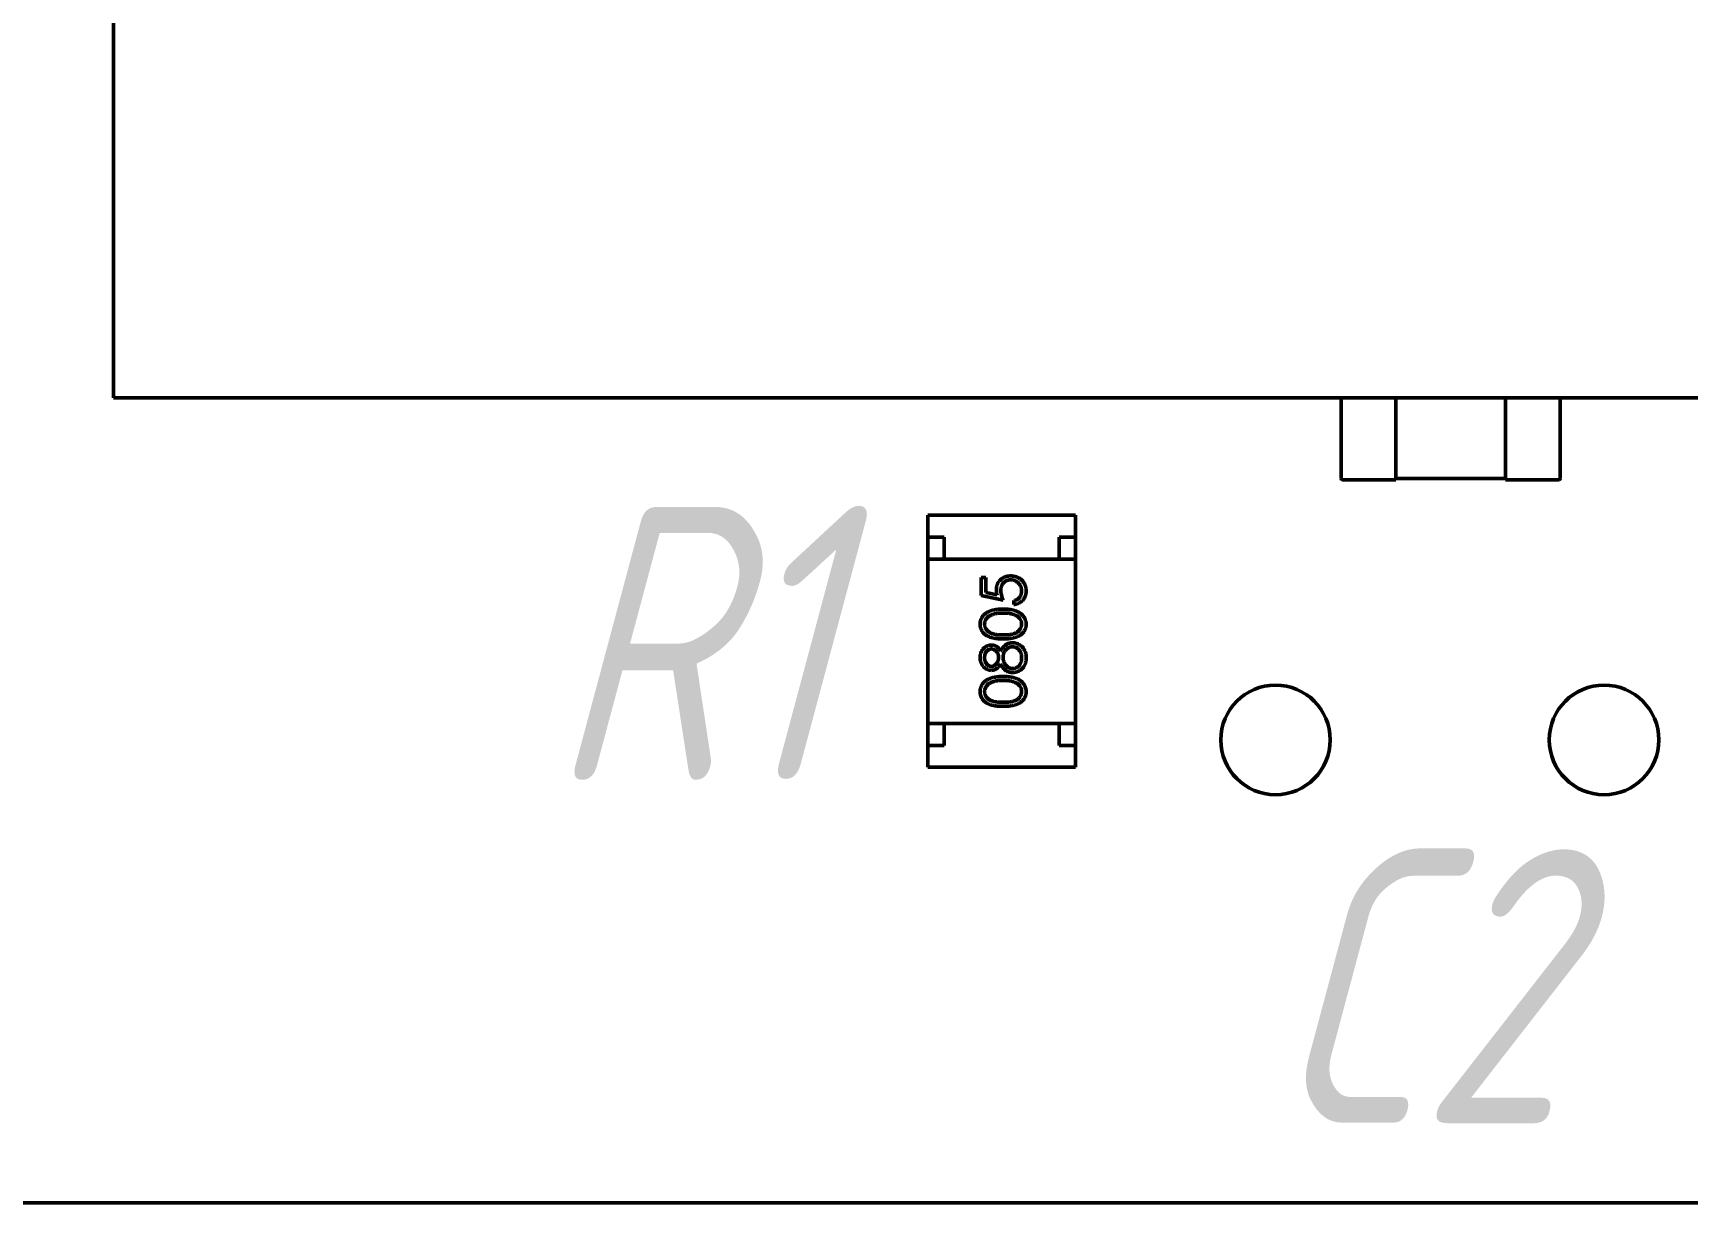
# Model space of a CAD drawing. Header units: millimetres. Extents: x 2803 to 446186229, y 1206 to 1506.
# Drawn here: x 2889.78 to 2904.89, y 1422.02 to 1432.7 of the extents above; entities that cross this region are included whole.
import ezdxf

# ---------------------------------------------------------------- set-up
doc = ezdxf.new("R2010")
doc.units = ezdxf.units.MM
doc.layers.add('Tonk', color=7, linetype='Continuous', lineweight=25)
doc.layers.add('Видимый контур (ГОСТ)', color=7, linetype='Continuous', lineweight=50)
doc.styles.get("Standard").update_dxf_attribs({"font": '', "width": 0.8, "oblique": 15})
doc.styles.get('Standard').set_extended_font_data('GOST type B')

msp = doc.modelspace()

# ---------------------------------------------------------------- linework, layer by layer
at = {"layer": 'Видимый контур (ГОСТ)'}
for p, q in [((2890.509, 1469.365), (2890.509, 1429.365)), ((2890.509, 1429.365), (2950.509, 1429.365)), ((2901.72, 1429.365), (2901.72, 1428.629)), ((2902.22, 1429.365), (2902.22, 1428.629)), ((2903.22, 1429.365), (2903.22, 1428.629)), ((2903.72, 1429.365), (2903.72, 1428.629)), ((2901.73, 1428.619), (2902.22, 1428.619)), ((2903.22, 1428.629), (2902.22, 1428.629)), ((2902.22, 1428.629), (2902.22, 1428.619)), ((2903.22, 1428.629), (2903.22, 1428.619)), ((2903.71, 1428.619), (2903.22, 1428.619)), ((2899.295, 1428.294), (2897.945, 1428.294)), ((2897.945, 1428.294), (2897.945, 1428.094)), ((2899.295, 1428.294), (2899.295, 1428.094)), ((2897.945, 1428.094), (2897.945, 1427.894)), ((2898.095, 1428.094), (2897.945, 1428.094)), ((2898.095, 1427.894), (2898.095, 1428.094)), ((2899.145, 1428.094), (2899.145, 1427.894)), ((2899.295, 1428.094), (2899.145, 1428.094)), ((2899.295, 1427.894), (2899.295, 1428.094)), ((2897.945, 1427.894), (2899.295, 1427.894)), ((2897.945, 1427.894), (2897.945, 1426.394)), ((2899.145, 1427.894), (2898.095, 1427.894)), ((2899.295, 1427.894), (2899.295, 1426.394)), ((2898.433, 1427.561), (2898.433, 1427.725)), ((2898.433, 1427.725), (2898.474, 1427.725)), ((2898.474, 1427.725), (2898.474, 1427.589)), ((2898.633, 1427.52), (2898.433, 1427.561)), ((2898.474, 1427.589), (2898.579, 1427.568)), ((2898.73, 1427.479), (2898.73, 1427.515)), ((2897.945, 1426.394), (2897.945, 1426.194)), ((2897.945, 1426.394), (2899.295, 1426.394)), ((2899.145, 1426.394), (2898.095, 1426.394)), ((2898.095, 1426.194), (2898.095, 1426.394)), ((2899.145, 1426.394), (2899.145, 1426.194)), ((2899.295, 1426.194), (2899.295, 1426.394)), ((2897.945, 1425.994), (2897.945, 1426.194)), ((2897.945, 1426.194), (2898.095, 1426.194)), ((2899.145, 1426.194), (2899.295, 1426.194)), ((2899.295, 1425.994), (2899.295, 1426.194)), ((2899.295, 1425.994), (2897.945, 1425.994)), ((2943.863, 1422.019), (2840.305, 1422.018))]:
    msp.add_line(p, q, dxfattribs=at)
for centre in [(2901.12, 1426.244), (2904.12, 1426.244)]:
    msp.add_circle(centre, 0.5, dxfattribs=at)
for centre, start, end in [((2901.73, 1428.629), 180, 270), ((2903.71, 1428.629), 270, 0)]:
    msp.add_arc(centre, 0.01, start, end, dxfattribs=at)
for points, knots in [([(2898.571, 1427.615), (2898.571, 1427.619), (2898.571, 1427.628), (2898.573, 1427.641), (2898.576, 1427.653), (2898.58, 1427.665), (2898.585, 1427.676), (2898.592, 1427.686), (2898.599, 1427.696), (2898.608, 1427.705), (2898.617, 1427.714), (2898.628, 1427.721), (2898.638, 1427.727), (2898.65, 1427.732), (2898.662, 1427.736), (2898.675, 1427.739), (2898.688, 1427.74), (2898.697, 1427.741), (2898.702, 1427.741)], [0, 0, 0, 0, 0.065808, 0.129394, 0.190894, 0.251281, 0.310815, 0.370371, 0.430768, 0.492881, 0.555104, 0.616067, 0.677256, 0.73826, 0.800762, 0.864778, 0.931045, 1, 1, 1, 1]), ([(2898.701, 1427.705), (2898.697, 1427.705), (2898.691, 1427.705), (2898.682, 1427.703), (2898.673, 1427.701), (2898.665, 1427.698), (2898.657, 1427.695), (2898.65, 1427.69), (2898.643, 1427.685), (2898.637, 1427.679), (2898.631, 1427.672), (2898.626, 1427.664), (2898.622, 1427.656), (2898.618, 1427.648), (2898.616, 1427.639), (2898.614, 1427.629), (2898.612, 1427.619), (2898.612, 1427.612), (2898.612, 1427.608)], [0, 0, 0, 0, 0.065351, 0.127916, 0.18836, 0.247216, 0.30563, 0.36377, 0.422661, 0.482687, 0.5433, 0.604118, 0.664965, 0.727413, 0.791468, 0.858055, 0.927037, 1, 1, 1, 1]), ([(2898.802, 1427.603), (2898.802, 1427.607), (2898.802, 1427.613), (2898.8, 1427.623), (2898.798, 1427.633), (2898.795, 1427.642), (2898.791, 1427.651), (2898.786, 1427.659), (2898.78, 1427.667), (2898.773, 1427.675), (2898.766, 1427.682), (2898.758, 1427.688), (2898.749, 1427.693), (2898.74, 1427.698), (2898.731, 1427.701), (2898.721, 1427.703), (2898.711, 1427.705), (2898.704, 1427.705), (2898.701, 1427.705)], [0, 0, 0, 0, 0.064207, 0.126425, 0.18768, 0.248216, 0.308305, 0.369661, 0.431699, 0.495947, 0.559758, 0.622295, 0.683911, 0.745092, 0.80674, 0.869087, 0.93329, 1, 1, 1, 1]), ([(2898.702, 1427.741), (2898.705, 1427.741), (2898.712, 1427.74), (2898.721, 1427.74), (2898.731, 1427.738), (2898.74, 1427.736), (2898.749, 1427.734), (2898.758, 1427.731), (2898.766, 1427.727), (2898.775, 1427.723), (2898.783, 1427.718), (2898.79, 1427.713), (2898.797, 1427.707), (2898.804, 1427.701), (2898.81, 1427.695), (2898.816, 1427.688), (2898.821, 1427.681), (2898.825, 1427.673), (2898.83, 1427.665), (2898.833, 1427.657), (2898.836, 1427.648), (2898.839, 1427.64), (2898.841, 1427.63), (2898.842, 1427.621), (2898.843, 1427.611), (2898.843, 1427.605), (2898.843, 1427.601)], [0, 0, 0, 0, 0.044014, 0.087434, 0.130118, 0.172554, 0.214555, 0.256298, 0.298438, 0.340849, 0.382715, 0.423924, 0.464246, 0.504074, 0.543862, 0.583567, 0.623094, 0.663229, 0.703551, 0.743938, 0.784541, 0.82575, 0.867757, 0.910745, 0.954914, 1, 1, 1, 1]), ([(2898.579, 1427.568), (2898.578, 1427.572), (2898.576, 1427.58), (2898.573, 1427.592), (2898.572, 1427.604), (2898.571, 1427.611), (2898.571, 1427.615)], [0, 0, 0, 0, 0.275068, 0.532901, 0.773973, 1, 1, 1, 1]), ([(2898.612, 1427.608), (2898.612, 1427.602), (2898.613, 1427.588), (2898.622, 1427.548), (2898.629, 1427.529), (2898.633, 1427.52)], [0, 0, 0, 0, 0.001976248, 0.001976248, 0.003940074, 0.003940074, 0.003940074, 0.003940074]), ([(2898.73, 1427.515), (2898.734, 1427.516), (2898.741, 1427.518), (2898.752, 1427.521), (2898.761, 1427.526), (2898.769, 1427.531), (2898.776, 1427.538), (2898.782, 1427.545), (2898.788, 1427.553), (2898.793, 1427.563), (2898.797, 1427.572), (2898.8, 1427.582), (2898.802, 1427.593), (2898.802, 1427.6), (2898.802, 1427.603)], [0, 0, 0, 0, 0.094687, 0.181994, 0.264377, 0.34218, 0.418618, 0.496509, 0.577369, 0.661511, 0.746733, 0.831258, 0.915206, 1, 1, 1, 1]), ([(2898.843, 1427.601), (2898.843, 1427.597), (2898.843, 1427.589), (2898.841, 1427.578), (2898.839, 1427.567), (2898.835, 1427.556), (2898.831, 1427.546), (2898.825, 1427.537), (2898.819, 1427.527), (2898.812, 1427.519), (2898.804, 1427.511), (2898.795, 1427.504), (2898.785, 1427.498), (2898.776, 1427.492), (2898.765, 1427.488), (2898.754, 1427.484), (2898.742, 1427.481), (2898.734, 1427.48), (2898.73, 1427.479)], [0, 0, 0, 0, 0.065421, 0.128708, 0.190236, 0.250724, 0.310637, 0.370766, 0.431615, 0.493523, 0.555883, 0.617342, 0.678668, 0.740711, 0.802985, 0.866803, 0.932347, 1, 1, 1, 1]), ([(2898.422, 1427.3), (2898.423, 1427.303), (2898.423, 1427.31), (2898.424, 1427.319), (2898.425, 1427.328), (2898.428, 1427.337), (2898.431, 1427.346), (2898.435, 1427.354), (2898.44, 1427.362), (2898.445, 1427.37), (2898.451, 1427.378), (2898.458, 1427.385), (2898.465, 1427.392), (2898.473, 1427.399), (2898.482, 1427.404), (2898.491, 1427.41), (2898.502, 1427.415), (2898.512, 1427.42), (2898.524, 1427.424), (2898.537, 1427.428), (2898.551, 1427.431), (2898.565, 1427.434), (2898.581, 1427.436), (2898.597, 1427.437), (2898.615, 1427.438), (2898.627, 1427.438), (2898.633, 1427.438)], [0, 0, 0, 0, 0.033788, 0.067194, 0.099862, 0.132567, 0.165151, 0.197913, 0.231319, 0.265083, 0.299255, 0.334399, 0.369943, 0.406284, 0.444064, 0.482998, 0.523354, 0.565537, 0.609613, 0.656391, 0.705885, 0.758325, 0.813832, 0.872795, 0.934722, 1, 1, 1, 1]), ([(2898.633, 1427.402), (2898.628, 1427.402), (2898.619, 1427.402), (2898.605, 1427.402), (2898.592, 1427.4), (2898.579, 1427.399), (2898.567, 1427.397), (2898.556, 1427.395), (2898.546, 1427.392), (2898.536, 1427.389), (2898.527, 1427.385), (2898.519, 1427.382), (2898.511, 1427.377), (2898.503, 1427.373), (2898.497, 1427.368), (2898.491, 1427.363), (2898.486, 1427.357), (2898.479, 1427.35), (2898.473, 1427.34), (2898.468, 1427.327), (2898.464, 1427.314), (2898.464, 1427.306), (2898.464, 1427.301)], [0, 0, 0, 0, 0.065681, 0.128486, 0.188175, 0.245106, 0.299448, 0.350823, 0.399942, 0.446672, 0.491255, 0.533376, 0.573853, 0.612526, 0.649597, 0.685532, 0.720106, 0.753838, 0.818925, 0.880493, 0.940311, 1, 1, 1, 1]), ([(2898.633, 1427.438), (2898.639, 1427.438), (2898.651, 1427.438), (2898.668, 1427.437), (2898.685, 1427.436), (2898.7, 1427.434), (2898.715, 1427.431), (2898.728, 1427.428), (2898.741, 1427.425), (2898.753, 1427.42), (2898.764, 1427.416), (2898.774, 1427.41), (2898.783, 1427.405), (2898.792, 1427.399), (2898.8, 1427.392), (2898.808, 1427.386), (2898.814, 1427.378), (2898.82, 1427.371), (2898.826, 1427.363), (2898.83, 1427.354), (2898.834, 1427.346), (2898.837, 1427.337), (2898.84, 1427.328), (2898.842, 1427.319), (2898.843, 1427.31), (2898.843, 1427.303), (2898.843, 1427.3)], [0, 0, 0, 0, 0.065063, 0.126773, 0.185516, 0.240765, 0.29298, 0.34225, 0.388919, 0.432776, 0.474628, 0.514775, 0.553606, 0.591426, 0.628028, 0.663804, 0.698984, 0.733591, 0.767628, 0.801208, 0.834264, 0.866981, 0.89972, 0.932702, 0.966176, 1, 1, 1, 1]), ([(2898.733, 1427.387), (2898.73, 1427.388), (2898.722, 1427.391), (2898.711, 1427.394), (2898.699, 1427.396), (2898.687, 1427.399), (2898.674, 1427.4), (2898.661, 1427.401), (2898.647, 1427.402), (2898.638, 1427.402), (2898.633, 1427.402)], [0, 0, 0, 0, 0.110588, 0.224542, 0.342503, 0.464324, 0.590756, 0.722227, 0.858843, 1, 1, 1, 1]), ([(2898.802, 1427.301), (2898.802, 1427.306), (2898.801, 1427.315), (2898.798, 1427.328), (2898.793, 1427.34), (2898.786, 1427.35), (2898.78, 1427.357), (2898.775, 1427.363), (2898.77, 1427.368), (2898.763, 1427.372), (2898.757, 1427.377), (2898.749, 1427.38), (2898.742, 1427.384), (2898.736, 1427.386), (2898.733, 1427.387)], [0, 0, 0, 0, 0.112813, 0.225394, 0.339595, 0.459675, 0.521735, 0.583926, 0.648174, 0.713881, 0.781004, 0.851451, 0.924051, 1, 1, 1, 1]), ([(2898.633, 1427.166), (2898.626, 1427.166), (2898.614, 1427.166), (2898.596, 1427.167), (2898.579, 1427.169), (2898.563, 1427.17), (2898.548, 1427.173), (2898.535, 1427.176), (2898.522, 1427.179), (2898.511, 1427.183), (2898.5, 1427.188), (2898.49, 1427.192), (2898.481, 1427.198), (2898.472, 1427.204), (2898.464, 1427.21), (2898.457, 1427.216), (2898.451, 1427.223), (2898.445, 1427.231), (2898.44, 1427.239), (2898.435, 1427.247), (2898.431, 1427.255), (2898.428, 1427.264), (2898.425, 1427.273), (2898.424, 1427.281), (2898.423, 1427.291), (2898.423, 1427.297), (2898.422, 1427.3)], [0, 0, 0, 0, 0.068595, 0.133246, 0.194313, 0.251279, 0.304513, 0.354235, 0.400481, 0.443411, 0.484015, 0.523252, 0.561042, 0.5979, 0.633518, 0.668314, 0.702496, 0.736685, 0.770293, 0.803437, 0.835913, 0.86846, 0.900847, 0.933467, 0.966258, 1, 1, 1, 1]), ([(2898.464, 1427.301), (2898.464, 1427.297), (2898.464, 1427.288), (2898.467, 1427.275), (2898.473, 1427.262), (2898.479, 1427.252), (2898.485, 1427.245), (2898.491, 1427.239), (2898.496, 1427.234), (2898.503, 1427.23), (2898.509, 1427.225), (2898.516, 1427.221), (2898.524, 1427.218), (2898.532, 1427.214), (2898.542, 1427.212), (2898.552, 1427.209), (2898.563, 1427.207), (2898.575, 1427.205), (2898.588, 1427.204), (2898.602, 1427.203), (2898.617, 1427.202), (2898.627, 1427.202), (2898.633, 1427.202)], [0, 0, 0, 0, 0.060387, 0.120883, 0.182755, 0.247811, 0.281299, 0.315088, 0.349702, 0.384857, 0.420966, 0.458511, 0.497175, 0.537602, 0.580503, 0.627468, 0.678388, 0.733983, 0.793747, 0.857714, 0.926698, 1, 1, 1, 1]), ([(2898.633, 1427.202), (2898.638, 1427.202), (2898.648, 1427.202), (2898.664, 1427.203), (2898.678, 1427.204), (2898.691, 1427.205), (2898.703, 1427.207), (2898.714, 1427.209), (2898.724, 1427.211), (2898.733, 1427.214), (2898.741, 1427.218), (2898.749, 1427.221), (2898.756, 1427.225), (2898.763, 1427.23), (2898.769, 1427.234), (2898.775, 1427.239), (2898.78, 1427.245), (2898.786, 1427.252), (2898.792, 1427.262), (2898.798, 1427.275), (2898.801, 1427.288), (2898.802, 1427.297), (2898.802, 1427.301)], [0, 0, 0, 0, 0.072951, 0.141584, 0.205926, 0.265301, 0.320597, 0.371817, 0.41879, 0.461699, 0.502134, 0.540804, 0.578181, 0.614297, 0.649678, 0.684299, 0.718359, 0.752081, 0.817652, 0.879722, 0.939966, 1, 1, 1, 1]), ([(2898.843, 1427.3), (2898.843, 1427.297), (2898.843, 1427.291), (2898.842, 1427.281), (2898.84, 1427.273), (2898.838, 1427.264), (2898.835, 1427.255), (2898.831, 1427.247), (2898.826, 1427.239), (2898.821, 1427.231), (2898.815, 1427.224), (2898.809, 1427.217), (2898.801, 1427.21), (2898.793, 1427.204), (2898.785, 1427.198), (2898.776, 1427.193), (2898.766, 1427.188), (2898.755, 1427.183), (2898.744, 1427.179), (2898.731, 1427.176), (2898.717, 1427.173), (2898.702, 1427.171), (2898.687, 1427.169), (2898.67, 1427.167), (2898.652, 1427.166), (2898.639, 1427.166), (2898.633, 1427.166)], [0, 0, 0, 0, 0.033787, 0.066622, 0.099285, 0.131361, 0.163585, 0.196104, 0.228902, 0.262158, 0.295991, 0.330218, 0.36506, 0.400951, 0.43762, 0.475708, 0.515381, 0.556414, 0.599765, 0.646424, 0.696431, 0.749782, 0.806573, 0.867436, 0.931887, 1, 1, 1, 1]), ([(2898.422, 1426.996), (2898.423, 1427.001), (2898.423, 1427.012), (2898.426, 1427.026), (2898.43, 1427.04), (2898.436, 1427.054), (2898.444, 1427.066), (2898.453, 1427.077), (2898.463, 1427.087), (2898.475, 1427.095), (2898.487, 1427.102), (2898.5, 1427.106), (2898.513, 1427.109), (2898.522, 1427.11), (2898.526, 1427.11)], [0, 0, 0, 0, 0.08941, 0.176306, 0.262626, 0.349446, 0.435498, 0.518928, 0.601355, 0.684256, 0.765807, 0.844877, 0.92228, 1, 1, 1, 1]), ([(2898.525, 1427.074), (2898.523, 1427.074), (2898.519, 1427.074), (2898.514, 1427.073), (2898.508, 1427.071), (2898.503, 1427.069), (2898.498, 1427.066), (2898.493, 1427.063), (2898.488, 1427.058), (2898.483, 1427.054), (2898.478, 1427.048), (2898.474, 1427.042), (2898.471, 1427.036), (2898.468, 1427.029), (2898.466, 1427.021), (2898.465, 1427.013), (2898.464, 1427.004), (2898.464, 1426.998), (2898.464, 1426.994)], [0, 0, 0, 0, 0.050902, 0.101034, 0.151084, 0.203062, 0.256248, 0.310847, 0.368769, 0.430015, 0.49252, 0.556049, 0.621996, 0.690192, 0.761385, 0.836356, 0.915487, 1, 1, 1, 1]), ([(2898.592, 1426.996), (2898.592, 1426.999), (2898.591, 1427.006), (2898.59, 1427.016), (2898.587, 1427.026), (2898.583, 1427.035), (2898.578, 1427.044), (2898.572, 1427.051), (2898.565, 1427.058), (2898.557, 1427.064), (2898.549, 1427.068), (2898.541, 1427.072), (2898.533, 1427.074), (2898.528, 1427.074), (2898.525, 1427.074)], [0, 0, 0, 0, 0.08969, 0.178494, 0.266838, 0.356558, 0.445334, 0.530806, 0.614076, 0.697707, 0.779142, 0.855354, 0.928557, 1, 1, 1, 1]), ([(2898.526, 1427.11), (2898.531, 1427.11), (2898.539, 1427.109), (2898.552, 1427.107), (2898.563, 1427.102), (2898.574, 1427.096), (2898.584, 1427.088), (2898.594, 1427.078), (2898.602, 1427.066), (2898.607, 1427.058), (2898.61, 1427.053)], [0, 0, 0, 0, 0.121904, 0.239413, 0.35541, 0.472091, 0.592859, 0.718703, 0.854892, 1, 1, 1, 1]), ([(2898.61, 1427.053), (2898.612, 1427.056), (2898.615, 1427.063), (2898.62, 1427.072), (2898.626, 1427.08), (2898.632, 1427.088), (2898.638, 1427.095), (2898.644, 1427.101), (2898.65, 1427.107), (2898.657, 1427.112), (2898.663, 1427.116), (2898.67, 1427.12), (2898.677, 1427.123), (2898.685, 1427.126), (2898.692, 1427.128), (2898.7, 1427.129), (2898.708, 1427.13), (2898.713, 1427.13), (2898.716, 1427.13)], [0, 0, 0, 0, 0.079525, 0.1551, 0.22722, 0.295911, 0.362056, 0.42552, 0.485813, 0.544495, 0.60146, 0.657841, 0.713974, 0.769468, 0.82613, 0.882885, 0.940701, 1, 1, 1, 1]), ([(2898.717, 1427.095), (2898.714, 1427.094), (2898.709, 1427.094), (2898.701, 1427.093), (2898.693, 1427.091), (2898.686, 1427.088), (2898.678, 1427.083), (2898.671, 1427.079), (2898.665, 1427.073), (2898.658, 1427.066), (2898.652, 1427.059), (2898.647, 1427.051), (2898.643, 1427.043), (2898.639, 1427.034), (2898.636, 1427.025), (2898.634, 1427.016), (2898.633, 1427.007), (2898.633, 1427), (2898.633, 1426.997)], [0, 0, 0, 0, 0.057339, 0.113063, 0.169181, 0.225775, 0.283826, 0.343454, 0.405907, 0.471392, 0.538003, 0.603064, 0.667602, 0.732225, 0.797005, 0.863048, 0.930357, 1, 1, 1, 1]), ([(2898.716, 1427.13), (2898.72, 1427.13), (2898.728, 1427.13), (2898.739, 1427.129), (2898.75, 1427.126), (2898.76, 1427.123), (2898.771, 1427.119), (2898.781, 1427.113), (2898.79, 1427.107), (2898.796, 1427.103), (2898.799, 1427.1)], [0, 0, 0, 0, 0.128158, 0.253673, 0.377325, 0.499385, 0.622918, 0.745839, 0.871395, 1, 1, 1, 1]), ([(2898.802, 1426.994), (2898.802, 1426.998), (2898.802, 1427.005), (2898.801, 1427.016), (2898.799, 1427.026), (2898.796, 1427.036), (2898.792, 1427.044), (2898.788, 1427.053), (2898.783, 1427.06), (2898.777, 1427.067), (2898.77, 1427.074), (2898.763, 1427.079), (2898.756, 1427.084), (2898.749, 1427.088), (2898.741, 1427.091), (2898.733, 1427.093), (2898.725, 1427.094), (2898.72, 1427.094), (2898.717, 1427.095)], [0, 0, 0, 0, 0.076559, 0.149161, 0.218827, 0.285567, 0.350313, 0.414125, 0.477179, 0.540368, 0.602202, 0.662034, 0.719934, 0.775907, 0.831115, 0.886667, 0.942552, 1, 1, 1, 1]), ([(2898.799, 1427.1), (2898.803, 1427.097), (2898.81, 1427.091), (2898.819, 1427.08), (2898.826, 1427.068), (2898.832, 1427.055), (2898.837, 1427.041), (2898.841, 1427.026), (2898.843, 1427.01), (2898.843, 1427), (2898.843, 1426.994)], [0, 0, 0, 0, 0.119283, 0.237093, 0.354796, 0.474576, 0.59746, 0.724926, 0.858883, 1, 1, 1, 1]), ([(2898.525, 1426.879), (2898.521, 1426.879), (2898.512, 1426.88), (2898.5, 1426.883), (2898.487, 1426.888), (2898.475, 1426.894), (2898.463, 1426.903), (2898.453, 1426.913), (2898.444, 1426.924), (2898.436, 1426.937), (2898.43, 1426.951), (2898.426, 1426.966), (2898.423, 1426.981), (2898.423, 1426.991), (2898.422, 1426.996)], [0, 0, 0, 0, 0.074058, 0.14887, 0.226668, 0.307735, 0.391157, 0.473929, 0.557928, 0.644989, 0.733364, 0.821092, 0.909287, 1, 1, 1, 1]), ([(2898.464, 1426.994), (2898.464, 1426.992), (2898.464, 1426.986), (2898.464, 1426.978), (2898.466, 1426.97), (2898.468, 1426.963), (2898.471, 1426.956), (2898.474, 1426.95), (2898.478, 1426.943), (2898.482, 1426.938), (2898.487, 1426.932), (2898.491, 1426.928), (2898.497, 1426.924), (2898.502, 1426.921), (2898.508, 1426.918), (2898.513, 1426.916), (2898.519, 1426.915), (2898.524, 1426.915), (2898.526, 1426.915)], [0, 0, 0, 0, 0.075243, 0.147209, 0.216447, 0.284025, 0.350655, 0.415031, 0.47963, 0.544652, 0.608044, 0.667828, 0.725114, 0.780992, 0.835527, 0.889438, 0.944072, 1, 1, 1, 1]), ([(2898.61, 1426.938), (2898.607, 1426.933), (2898.602, 1426.924), (2898.593, 1426.912), (2898.584, 1426.902), (2898.573, 1426.894), (2898.562, 1426.887), (2898.55, 1426.883), (2898.538, 1426.88), (2898.529, 1426.879), (2898.525, 1426.879)], [0, 0, 0, 0, 0.14586, 0.282426, 0.41085, 0.535029, 0.654701, 0.770133, 0.884556, 1, 1, 1, 1]), ([(2898.526, 1426.915), (2898.528, 1426.915), (2898.532, 1426.915), (2898.538, 1426.917), (2898.544, 1426.918), (2898.55, 1426.921), (2898.555, 1426.924), (2898.561, 1426.929), (2898.566, 1426.934), (2898.571, 1426.939), (2898.576, 1426.945), (2898.58, 1426.952), (2898.584, 1426.959), (2898.587, 1426.966), (2898.589, 1426.973), (2898.591, 1426.98), (2898.592, 1426.988), (2898.592, 1426.993), (2898.592, 1426.996)], [0, 0, 0, 0, 0.054564, 0.107826, 0.161924, 0.21751, 0.274498, 0.334815, 0.397555, 0.464755, 0.532901, 0.600097, 0.665354, 0.731084, 0.796883, 0.863292, 0.930831, 1, 1, 1, 1]), ([(2898.72, 1426.859), (2898.717, 1426.859), (2898.711, 1426.859), (2898.703, 1426.86), (2898.695, 1426.861), (2898.687, 1426.863), (2898.68, 1426.866), (2898.672, 1426.869), (2898.665, 1426.873), (2898.658, 1426.877), (2898.652, 1426.882), (2898.645, 1426.888), (2898.639, 1426.895), (2898.633, 1426.902), (2898.626, 1426.91), (2898.621, 1426.918), (2898.615, 1426.928), (2898.612, 1426.934), (2898.61, 1426.938)], [0, 0, 0, 0, 0.058854, 0.116315, 0.172675, 0.22878, 0.28458, 0.340257, 0.39663, 0.453507, 0.512318, 0.572648, 0.636022, 0.702363, 0.771483, 0.844184, 0.92007, 1, 1, 1, 1]), ([(2898.633, 1426.997), (2898.633, 1426.993), (2898.633, 1426.986), (2898.634, 1426.976), (2898.636, 1426.966), (2898.639, 1426.957), (2898.643, 1426.948), (2898.648, 1426.939), (2898.653, 1426.931), (2898.659, 1426.924), (2898.666, 1426.917), (2898.673, 1426.911), (2898.68, 1426.906), (2898.688, 1426.902), (2898.695, 1426.898), (2898.704, 1426.896), (2898.712, 1426.895), (2898.718, 1426.895), (2898.721, 1426.895)], [0, 0, 0, 0, 0.071269, 0.139812, 0.206497, 0.271535, 0.336082, 0.400528, 0.464984, 0.53005, 0.594423, 0.655583, 0.714849, 0.772115, 0.828999, 0.885122, 0.942079, 1, 1, 1, 1]), ([(2898.843, 1426.994), (2898.843, 1426.989), (2898.843, 1426.978), (2898.841, 1426.963), (2898.838, 1426.949), (2898.834, 1426.936), (2898.828, 1426.923), (2898.822, 1426.912), (2898.814, 1426.902), (2898.805, 1426.893), (2898.795, 1426.885), (2898.785, 1426.878), (2898.775, 1426.872), (2898.764, 1426.867), (2898.753, 1426.863), (2898.742, 1426.861), (2898.731, 1426.859), (2898.723, 1426.859), (2898.72, 1426.859)], [0, 0, 0, 0, 0.078556, 0.152863, 0.22356, 0.290375, 0.355403, 0.418291, 0.480389, 0.543073, 0.604924, 0.664398, 0.721943, 0.778375, 0.83383, 0.888861, 0.944089, 1, 1, 1, 1]), ([(2898.721, 1426.895), (2898.724, 1426.895), (2898.731, 1426.895), (2898.742, 1426.897), (2898.752, 1426.901), (2898.762, 1426.907), (2898.771, 1426.914), (2898.779, 1426.922), (2898.786, 1426.931), (2898.792, 1426.942), (2898.796, 1426.954), (2898.8, 1426.967), (2898.802, 1426.98), (2898.802, 1426.99), (2898.802, 1426.994)], [0, 0, 0, 0, 0.074898, 0.148596, 0.224471, 0.302323, 0.381919, 0.461149, 0.542417, 0.626716, 0.714597, 0.804903, 0.900127, 1, 1, 1, 1]), ([(2898.422, 1426.685), (2898.423, 1426.688), (2898.423, 1426.694), (2898.424, 1426.704), (2898.425, 1426.713), (2898.428, 1426.722), (2898.431, 1426.73), (2898.435, 1426.739), (2898.44, 1426.747), (2898.445, 1426.755), (2898.451, 1426.763), (2898.458, 1426.77), (2898.465, 1426.777), (2898.473, 1426.783), (2898.482, 1426.789), (2898.491, 1426.795), (2898.502, 1426.8), (2898.512, 1426.805), (2898.524, 1426.809), (2898.537, 1426.813), (2898.551, 1426.816), (2898.565, 1426.818), (2898.581, 1426.82), (2898.597, 1426.822), (2898.615, 1426.823), (2898.627, 1426.823), (2898.633, 1426.823)], [0, 0, 0, 0, 0.033788, 0.067194, 0.099862, 0.132567, 0.165151, 0.197913, 0.231319, 0.265083, 0.299255, 0.334399, 0.369943, 0.406284, 0.444064, 0.482998, 0.523354, 0.565537, 0.609613, 0.656391, 0.705885, 0.758325, 0.813832, 0.872795, 0.934722, 1, 1, 1, 1]), ([(2898.633, 1426.787), (2898.628, 1426.787), (2898.619, 1426.787), (2898.605, 1426.786), (2898.592, 1426.785), (2898.579, 1426.784), (2898.567, 1426.782), (2898.556, 1426.78), (2898.546, 1426.777), (2898.536, 1426.774), (2898.527, 1426.77), (2898.519, 1426.766), (2898.511, 1426.762), (2898.503, 1426.758), (2898.497, 1426.753), (2898.491, 1426.747), (2898.486, 1426.742), (2898.479, 1426.734), (2898.473, 1426.724), (2898.468, 1426.712), (2898.464, 1426.699), (2898.464, 1426.69), (2898.464, 1426.686)], [0, 0, 0, 0, 0.065681, 0.128486, 0.188175, 0.245106, 0.299448, 0.350823, 0.399942, 0.446672, 0.491255, 0.533376, 0.573853, 0.612526, 0.649597, 0.685532, 0.720106, 0.753838, 0.818925, 0.880493, 0.940311, 1, 1, 1, 1]), ([(2898.633, 1426.823), (2898.639, 1426.823), (2898.651, 1426.823), (2898.668, 1426.822), (2898.685, 1426.82), (2898.7, 1426.818), (2898.715, 1426.816), (2898.728, 1426.813), (2898.741, 1426.809), (2898.753, 1426.805), (2898.764, 1426.8), (2898.774, 1426.795), (2898.783, 1426.79), (2898.792, 1426.784), (2898.8, 1426.777), (2898.808, 1426.77), (2898.814, 1426.763), (2898.82, 1426.755), (2898.826, 1426.747), (2898.83, 1426.739), (2898.834, 1426.73), (2898.837, 1426.722), (2898.84, 1426.713), (2898.842, 1426.704), (2898.843, 1426.694), (2898.843, 1426.688), (2898.843, 1426.685)], [0, 0, 0, 0, 0.065063, 0.126773, 0.185516, 0.240765, 0.29298, 0.34225, 0.388919, 0.432776, 0.474628, 0.514775, 0.553606, 0.591426, 0.628028, 0.663804, 0.698984, 0.733591, 0.767628, 0.801208, 0.834264, 0.866981, 0.89972, 0.932702, 0.966176, 1, 1, 1, 1]), ([(2898.733, 1426.772), (2898.73, 1426.773), (2898.722, 1426.775), (2898.711, 1426.779), (2898.699, 1426.781), (2898.687, 1426.783), (2898.674, 1426.785), (2898.661, 1426.786), (2898.647, 1426.787), (2898.638, 1426.787), (2898.633, 1426.787)], [0, 0, 0, 0, 0.110588, 0.224542, 0.342503, 0.464324, 0.590756, 0.722227, 0.858843, 1, 1, 1, 1]), ([(2898.802, 1426.686), (2898.802, 1426.69), (2898.801, 1426.699), (2898.798, 1426.712), (2898.793, 1426.725), (2898.786, 1426.735), (2898.78, 1426.742), (2898.775, 1426.747), (2898.77, 1426.752), (2898.763, 1426.757), (2898.757, 1426.761), (2898.749, 1426.765), (2898.742, 1426.769), (2898.736, 1426.771), (2898.733, 1426.772)], [0, 0, 0, 0, 0.112813, 0.225394, 0.339595, 0.459675, 0.521735, 0.583926, 0.648174, 0.713881, 0.781004, 0.851451, 0.924051, 1, 1, 1, 1]), ([(2898.633, 1426.551), (2898.626, 1426.551), (2898.614, 1426.551), (2898.596, 1426.552), (2898.579, 1426.553), (2898.563, 1426.555), (2898.548, 1426.557), (2898.535, 1426.56), (2898.522, 1426.564), (2898.511, 1426.568), (2898.5, 1426.572), (2898.49, 1426.577), (2898.481, 1426.582), (2898.472, 1426.588), (2898.464, 1426.594), (2898.457, 1426.601), (2898.451, 1426.608), (2898.445, 1426.616), (2898.44, 1426.623), (2898.435, 1426.631), (2898.431, 1426.64), (2898.428, 1426.648), (2898.425, 1426.657), (2898.424, 1426.666), (2898.423, 1426.675), (2898.423, 1426.682), (2898.422, 1426.685)], [0, 0, 0, 0, 0.068595, 0.133246, 0.194313, 0.251279, 0.304513, 0.354235, 0.400481, 0.443411, 0.484015, 0.523252, 0.561042, 0.5979, 0.633518, 0.668314, 0.702496, 0.736685, 0.770293, 0.803437, 0.835913, 0.86846, 0.900847, 0.933467, 0.966258, 1, 1, 1, 1]), ([(2898.464, 1426.686), (2898.464, 1426.681), (2898.464, 1426.673), (2898.467, 1426.66), (2898.473, 1426.647), (2898.479, 1426.637), (2898.485, 1426.629), (2898.491, 1426.624), (2898.496, 1426.619), (2898.503, 1426.614), (2898.509, 1426.61), (2898.516, 1426.606), (2898.524, 1426.602), (2898.532, 1426.599), (2898.542, 1426.596), (2898.552, 1426.594), (2898.563, 1426.591), (2898.575, 1426.59), (2898.588, 1426.589), (2898.602, 1426.588), (2898.617, 1426.587), (2898.627, 1426.587), (2898.633, 1426.587)], [0, 0, 0, 0, 0.060387, 0.120883, 0.182755, 0.247811, 0.281299, 0.315088, 0.349702, 0.384857, 0.420966, 0.458511, 0.497175, 0.537602, 0.580503, 0.627468, 0.678388, 0.733983, 0.793747, 0.857714, 0.926698, 1, 1, 1, 1]), ([(2898.633, 1426.587), (2898.638, 1426.587), (2898.648, 1426.587), (2898.664, 1426.588), (2898.678, 1426.589), (2898.691, 1426.59), (2898.703, 1426.592), (2898.714, 1426.594), (2898.724, 1426.596), (2898.733, 1426.599), (2898.741, 1426.602), (2898.749, 1426.606), (2898.756, 1426.61), (2898.763, 1426.614), (2898.769, 1426.619), (2898.775, 1426.624), (2898.78, 1426.629), (2898.786, 1426.637), (2898.792, 1426.647), (2898.798, 1426.66), (2898.801, 1426.673), (2898.802, 1426.682), (2898.802, 1426.686)], [0, 0, 0, 0, 0.072951, 0.141584, 0.205926, 0.265301, 0.320597, 0.371817, 0.41879, 0.461699, 0.502134, 0.540804, 0.578181, 0.614297, 0.649678, 0.684299, 0.718359, 0.752081, 0.817652, 0.879722, 0.939966, 1, 1, 1, 1]), ([(2898.843, 1426.685), (2898.843, 1426.682), (2898.843, 1426.675), (2898.842, 1426.666), (2898.84, 1426.657), (2898.838, 1426.648), (2898.835, 1426.64), (2898.831, 1426.632), (2898.826, 1426.624), (2898.821, 1426.616), (2898.815, 1426.608), (2898.809, 1426.601), (2898.801, 1426.595), (2898.793, 1426.589), (2898.785, 1426.583), (2898.776, 1426.577), (2898.766, 1426.572), (2898.755, 1426.568), (2898.744, 1426.564), (2898.731, 1426.56), (2898.717, 1426.558), (2898.702, 1426.555), (2898.687, 1426.553), (2898.67, 1426.552), (2898.652, 1426.551), (2898.639, 1426.551), (2898.633, 1426.551)], [0, 0, 0, 0, 0.033787, 0.066622, 0.099285, 0.131361, 0.163585, 0.196104, 0.228902, 0.262158, 0.295991, 0.330218, 0.36506, 0.400951, 0.43762, 0.475708, 0.515381, 0.556414, 0.599765, 0.646424, 0.696431, 0.749782, 0.806573, 0.867436, 0.931887, 1, 1, 1, 1])]:
    msp.add_open_spline(points, degree=3, knots=knots, dxfattribs=at)

# ---------------------------------------------------------------- texts
at = {"layer": 'Tonk', "char_height": 2.5, "attachment_point": 1}
for s, insert in [('R1', (2894.488, 1428.38)), ('C2', (2901.059, 1425.245))]:
    msp.add_mtext_dynamic_manual_height_columns(s, width=6.41285, gutter_width=20, heights=[0], dxfattribs=dict(at, insert=insert))

doc.saveas('drawing.dxf')
